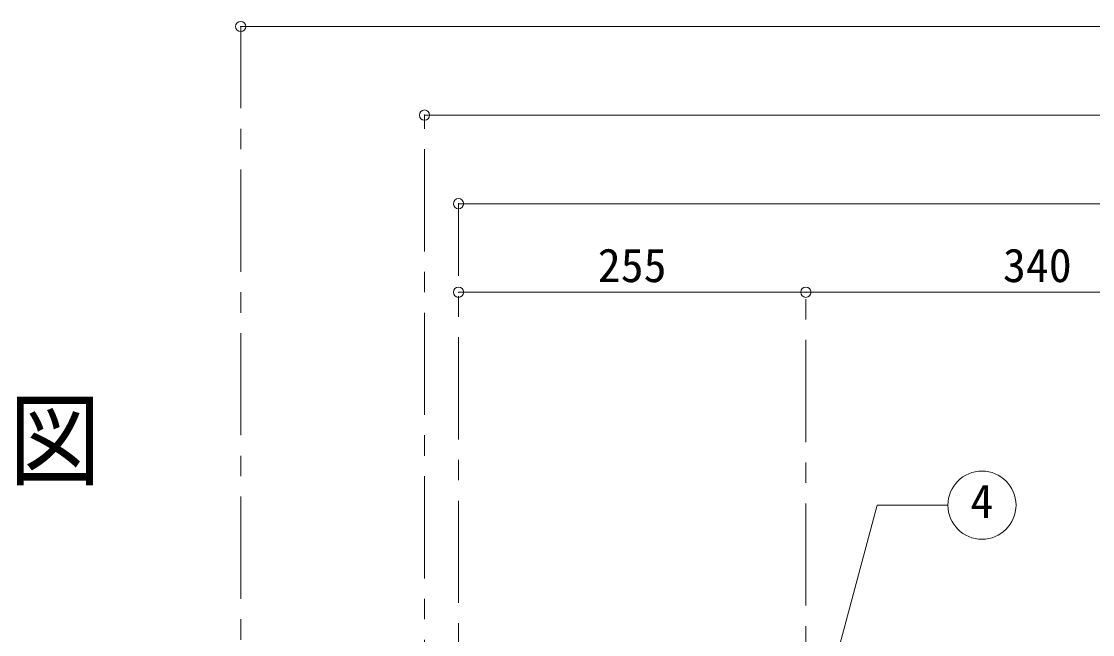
# Model space of a CAD drawing. Units: millimetres at full size, sheet at 1:15. Extents: x -3358 to 2717, y -2083 to 2132.
# Drawn here: x -2567 to -1780, y -462 to -12 of the extents above; entities that cross this region are included whole.
import ezdxf
from ezdxf.enums import TextEntityAlignment as Align

# ---------------------------------------------------------------- set-up
doc = ezdxf.new("R2010")
doc.units = ezdxf.units.MM
doc.header["$LTSCALE"] = 15
doc.header["$PDMODE"] = 32
doc.header["$PDSIZE"] = 7.5
doc.linetypes.add('CHAIN1', pattern=[8, 5, -1, 1, -1])
doc.layers.add('0-0_ﾚｲﾔ1', color=4, linetype='Continuous', lineweight=9)
doc.styles.add('ＭＳ ゴシック', font='')
doc.styles.get('ＭＳ ゴシック').set_extended_font_data('MS Gothic')

msp = doc.modelspace()

# ---------------------------------------------------------------- linework, layer by layer
at = {"layer": '0-0_ﾚｲﾔ1', "linetype": 'CHAIN1'}
for p, q in [((-2405.88, -555.45), (-2405.88, -15.45)), ((-2270.88, -540.45), (-2270.88, -80.45)), ((-2245.88, -558.45), (-2245.88, -145.45)), ((-1990.88, -560.45), (-1990.88, -210.45))]:
    msp.add_line(p, q, dxfattribs=at)
at = {"layer": '0-0_ﾚｲﾔ1'}
for p, q in [((-2405.88, -15.45), (-885.88, -15.45)), ((-1020.88, -80.45), (-2270.88, -80.45)), ((-2245.88, -145.45), (-1045.88, -145.45)), ((-1990.88, -210.45), (-2245.88, -210.45)), ((-1650.88, -210.45), (-1990.88, -210.45))]:
    msp.add_line(p, q, dxfattribs=at)
at = {"layer": '0-0_ﾚｲﾔ1', "color": 7, "lineweight": 18}
for p in [(-1981.4, -526.22), (-1886.61, -366.71)]:
    msp.add_line(p, (-1938.66, -366.71), dxfattribs=at)
msp.add_circle((-1861.61, -366.71), 25, dxfattribs=at)
at = {"layer": '0-0_ﾚｲﾔ1', "color": 1}
for p in [(-2405.88, -15.45), (-2270.88, -80.45), (-2245.88, -145.45), (-2245.88, -210.45), (-1990.88, -210.45)]:
    msp.add_point(p, dxfattribs=at)

# ---------------------------------------------------------------- texts
at = {"layer": '0-0_ﾚｲﾔ1', "color": 7, "style": 'ＭＳ ゴシック'}
for s, p in [('255', (-2143.7, -210.45)), ('340', (-1846.2, -210.45)), ('4', (-1870.05, -383.59))]:
    msp.add_text(s, height=24.74, dxfattribs=at).set_placement(p, align=Align.BOTTOM_LEFT)
at = {"layer": '0-0_ﾚｲﾔ1', "color": 7, "style": 'ＭＳ ゴシック', "width": 0.9}
msp.add_text("A～A'断面図", height=54.99, dxfattribs=at).set_placement((-2879.63, -362.95), align=Align.BOTTOM_LEFT)

doc.saveas('drawing.dxf')
